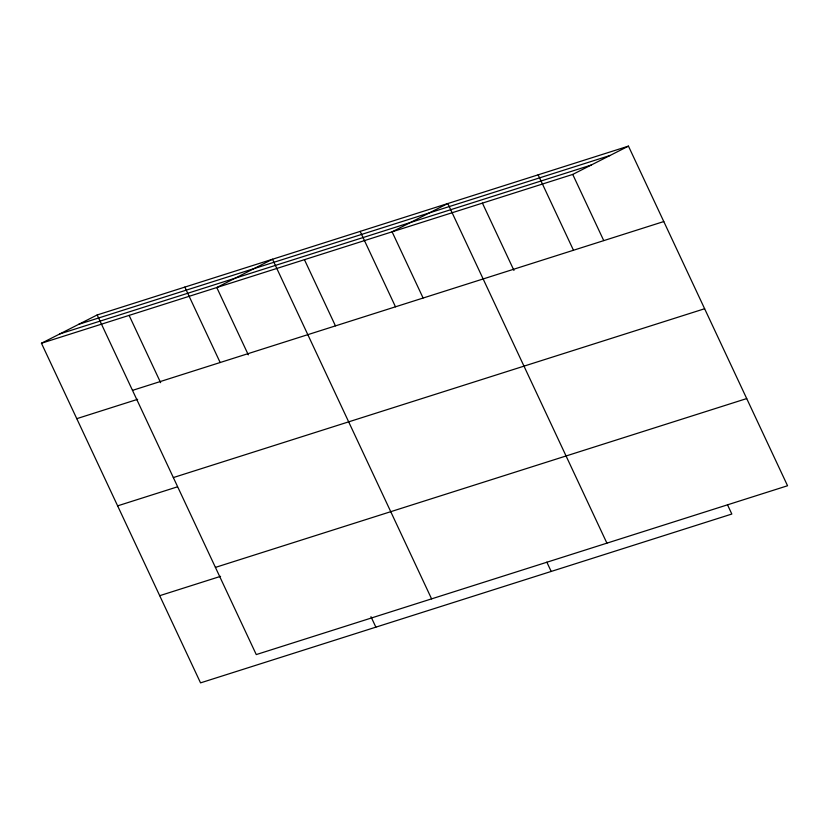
<?xml version="1.0" encoding="UTF-8"?>
<svg xmlns="http://www.w3.org/2000/svg" width="829" height="829" viewBox="0 0 829 829"><rect width="100%" height="100%" fill="white"/><g stroke="black" fill="none" stroke-linecap="round" stroke-linejoin="round"><path stroke-width="1.24" d="M727.479 504.747L731.831 514.042L200.545 682.868L41.45 343.247L97.169 314.958L628.455 146.132L787.55 485.753L256.265 654.578L97.169 314.958M41.45 343.247L572.735 174.422L628.455 146.132M78.776 324.294L610.071 155.469M59.833 333.911L591.129 165.085M132.495 390.376L663.791 221.55M76.776 418.666L137.655 399.319M173.344 477.566L704.629 308.74M117.625 505.856L177.282 486.892M215.416 567.399L746.711 398.573M159.696 595.688L220.576 576.342M572.735 174.422L603.719 240.555M538.135 174.826L573.471 250.254M482.416 203.115L513.949 270.42M606.911 543.161L447.815 203.53L392.096 231.819L423.08 297.963M546.839 562.145L551.192 571.45M360.159 231.384L395.485 306.803M304.44 259.674L335.424 325.818M431.588 598.87L272.492 259.239L216.773 287.528L248.306 354.833M370.967 616.693L375.869 627.159M184.826 287.093L220.162 362.522M129.117 315.383L160.639 382.687"/></g></svg>
